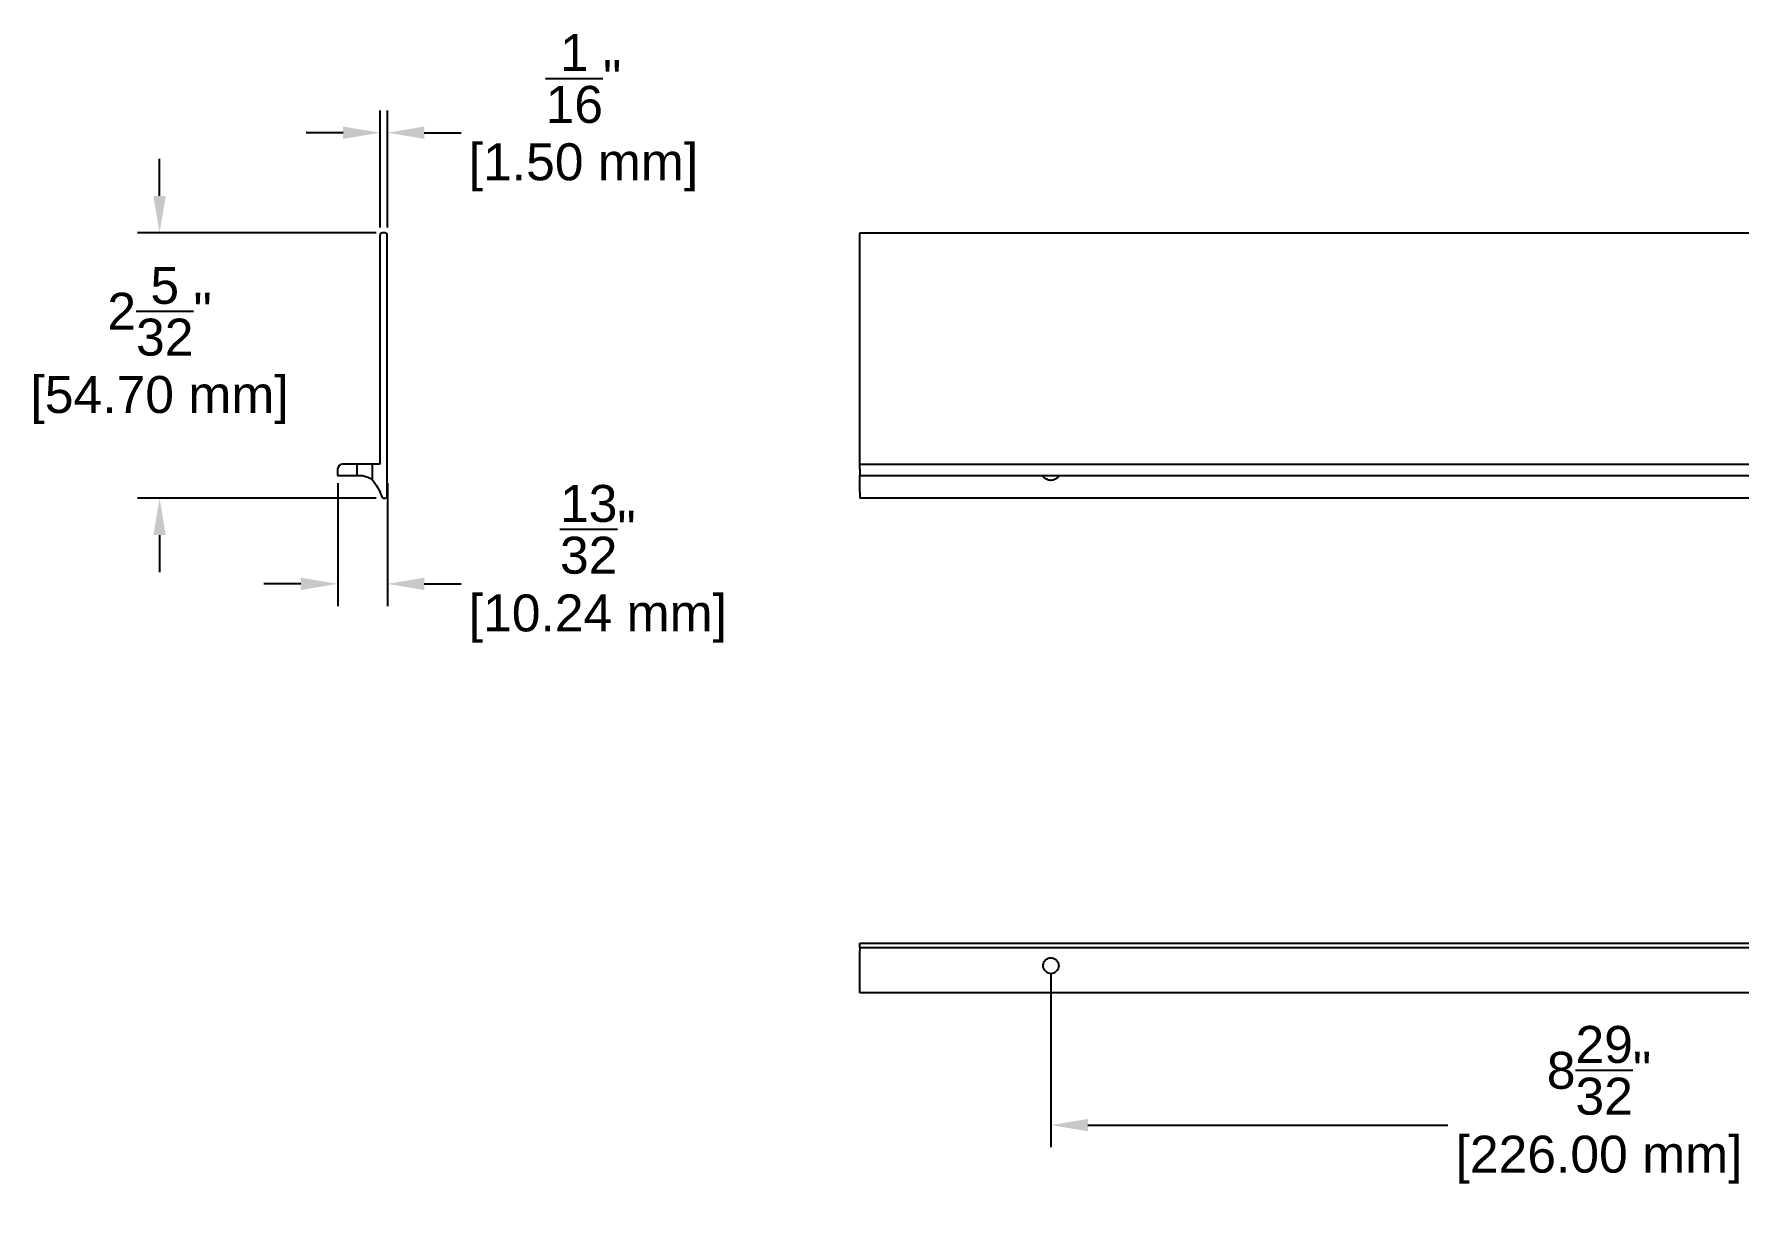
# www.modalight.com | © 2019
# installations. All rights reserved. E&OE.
# Model space of a CAD drawing. Header units: inches. Extents: x -1.3 to 57.6, y -2 to 19.8.
# Drawn here: x -1.32 to 12.52, y -1.18 to 8.4 of the extents above; entities that cross this region are included whole.
import ezdxf

# ---------------------------------------------------------------- set-up
doc = ezdxf.new("R2010")
doc.units = ezdxf.units.IN
doc.header["$MEASUREMENT"] = 0
doc.layers.get('Defpoints').update_dxf_attribs({"color": 1})
doc.layers.add('Shield', color=7, linetype='Continuous')
doc.styles.get("Standard").update_dxf_attribs({"font": 'Arial.ttf'})
doc.dimstyles.new('.1 DIM', dxfattribs={"dimscale": 0, "dimtxt": 0.3, "dimasz": 0.3, "dimexe": 0.18, "dimexo": 0.0625, "dimgap": 0.09, "dimtad": 0, "dimtih": 1, "dimtoh": 1, "dimdec": 5, "dimzin": 0, "dimdsep": 46, "dimlunit": 4, "dimtxsty": 'Standard', "dimcen": 0.09, "dimadec": 0, "dimazin": 0, "dimtfac": 1, "dimtdec": 5, "dimtofl": 0, "dimtmove": 0, "dimatfit": 3, "dimfxl": 1, "dimtolj": 1, "dimtzin": 0, "dimarcsym": 0})

# ---------------------------------------------------------------- blocks, each defined once
blk = doc.blocks.new('*D26')
at = {"layer": 'Defpoints', "color": 0, "lineweight": -2, "transparency": 16777216}
for p, q in [((-0.3, 7.089), (-0.3, 7.389)), ((1.457, 6.789), (-0.48, 6.789)), ((1.457, 4.636), (-0.48, 4.636)), ((-0.3, 4.336), (-0.3, 4.036))]:
    blk.add_line(p, q, dxfattribs=at)
at = {"layer": 'Defpoints', "color": 0, "transparency": 16777216}
for p in [(1.519, 6.789), (-0.3, 4.636), (1.519, 4.636)]:
    blk.add_point(p, dxfattribs=at)
for points in [[(-0.35, 7.089), (-0.25, 7.089), (-0.3, 6.789)], [(-0.35, 4.336), (-0.25, 4.336), (-0.3, 4.636)]]:
    blk.add_solid(points, dxfattribs=at)
at = {"layer": 'Defpoints', "color": 0, "transparency": 16777216, "char_height": 0.3, "attachment_point": 5}
for s, insert in [('\\A1;2{\\H1x;\\S5/32;}"', (-0.3, 6.153)), ('\\A1;[54.70 mm]', (-0.3, 5.432))]:
    blk.add_mtext(s, dxfattribs=dict(at, insert=insert))
blk = doc.blocks.new('*D27')
at = {"layer": 'Defpoints', "color": 0, "lineweight": -2, "transparency": 16777216}
for p, q in [((1.146, 4.758), (1.146, 3.76)), ((1.549, 4.758), (1.549, 3.76)), ((0.846, 3.94), (0.546, 3.94)), ((1.849, 3.94), (2.149, 3.94))]:
    blk.add_line(p, q, dxfattribs=at)
at = {"layer": 'Defpoints', "color": 0, "transparency": 16777216}
for p in [(1.146, 4.821), (1.549, 4.821), (1.549, 3.94)]:
    blk.add_point(p, dxfattribs=at)
for points in [[(0.846, 3.99), (0.846, 3.89), (1.146, 3.94)], [(1.849, 3.99), (1.849, 3.89), (1.549, 3.94)]]:
    blk.add_solid(points, dxfattribs=at)
at = {"layer": 'Defpoints', "color": 0, "transparency": 16777216, "char_height": 0.3, "attachment_point": 5}
for s, insert in [('\\A1;{\\H1x;\\S13/32;}"', (3.258, 4.383)), ('\\A1;[10.24 mm]', (3.258, 3.659))]:
    blk.add_mtext(s, dxfattribs=dict(at, insert=insert))
blk = doc.blocks.new('*D28')
at = {"layer": 'Defpoints', "color": 0, "lineweight": -2, "transparency": 16777216}
for p, q in [((1.49, 6.832), (1.49, 7.782)), ((1.549, 6.832), (1.549, 7.782)), ((1.19, 7.602), (0.89, 7.602)), ((1.849, 7.602), (2.149, 7.602))]:
    blk.add_line(p, q, dxfattribs=at)
at = {"layer": 'Defpoints', "color": 0, "transparency": 16777216}
for p in [(1.549, 7.602), (1.49, 6.77), (1.549, 6.77)]:
    blk.add_point(p, dxfattribs=at)
for points in [[(1.19, 7.652), (1.19, 7.552), (1.49, 7.602)], [(1.849, 7.652), (1.849, 7.552), (1.549, 7.602)]]:
    blk.add_solid(points, dxfattribs=at)
at = {"layer": 'Defpoints', "color": 0, "transparency": 16777216, "char_height": 0.3, "attachment_point": 5}
for s, insert in [('\\A1;{\\H1x;\\S1/16;}"', (3.141, 8.042)), ('\\A1;[1.50 mm]', (3.141, 7.321))]:
    blk.add_mtext(s, dxfattribs=dict(at, insert=insert))
blk = doc.blocks.new('*D30')
at = {"layer": 'Defpoints', "color": 0, "lineweight": -2, "transparency": 16777216}
for p, q in [((6.936, 0.779), (6.936, -0.633)), ((15.833, 0.779), (15.833, -0.633)), ((7.236, -0.453), (10.159, -0.453)), ((15.533, -0.453), (12.61, -0.453))]:
    blk.add_line(p, q, dxfattribs=at)
at = {"layer": 'Defpoints', "color": 0, "transparency": 16777216}
for p in [(6.936, 0.842), (15.833, 0.842), (15.833, -0.453)]:
    blk.add_point(p, dxfattribs=at)
for points in [[(7.236, -0.403), (7.236, -0.503), (6.936, -0.453)], [(15.533, -0.403), (15.533, -0.503), (15.833, -0.453)]]:
    blk.add_solid(points, dxfattribs=at)
at = {"layer": 'Defpoints', "color": 0, "transparency": 16777216, "char_height": 0.3, "attachment_point": 5}
for s, insert in [('\\A1;8{\\H1x;\\S29/32;}"', (11.385, -0.008)), ('\\A1;[226.00 mm]', (11.385, -0.734))]:
    blk.add_mtext(s, dxfattribs=dict(at, insert=insert))

msp = doc.modelspace()

# ---------------------------------------------------------------- linework, layer by layer
at = {"layer": 'Shield'}
for p, q in [((1.529221, 6.789207), (1.509431, 6.789207)), ((5.384672, 6.789207), (53.384668, 6.789207)), ((5.384672, 6.769522), (5.384672, 6.789207)), ((1.489746, 4.919128), (1.489746, 6.769522)), ((1.548906, 4.655349), (1.548906, 6.769522)), ((5.384672, 4.919128), (5.384672, 6.769522)), ((1.145723, 4.871884), (1.145723, 4.820703)), ((1.481872, 4.911254), (1.185093, 4.911254)), ((1.302734, 4.911254), (1.302734, 4.820703)), ((1.428718, 4.780264), (1.428718, 4.911254)), ((5.384672, 4.911254), (5.384672, 4.919128)), ((5.384672, 4.911254), (53.384668, 4.911254)), ((5.384672, 4.871884), (5.384672, 4.911254)), ((5.384672, 4.871884), (5.384672, 4.820703)), ((1.145723, 4.820703), (1.319394, 4.820703)), ((5.384672, 4.820703), (53.384668, 4.820703)), ((1.513653, 4.635664), (1.529221, 4.635664)), ((53.384668, 4.635664), (5.384672, 4.635664)), ((5.384672, 1.005021), (5.384672, 1.024706)), ((5.384672, 1.024706), (53.384668, 1.024706)), ((5.384672, 0.989453), (5.384672, 1.005021)), ((5.384672, 0.989453), (53.384668, 0.989453)), ((5.384672, 0.621523), (5.384672, 0.795194)), ((53.384668, 0.621523), (5.384672, 0.621523))]:
    msp.add_line(p, q, dxfattribs=at)
for centre, radius, start, end in [((1.509431, 6.769522), 0.019685, 90, 180), ((1.529221, 6.769522), 0.019685, 0, 90), ((1.185093, 4.871884), 0.03937, 90, 180), ((1.529221, 4.655349), 0.019685, 270, 0), ((6.935853, 0.841526), 0.062992, 227.3513003, 312.6485676)]:
    msp.add_arc(centre, radius, start, end, dxfattribs=at)
at = {"layer": 'Shield', "extrusion": (6.12303e-17, 0, -1)}
msp.add_arc((-1.481872, 4.919128), 0.007874, 180, 270, dxfattribs=at)
at = {"layer": 'Shield'}
for points, knots in [([(1.319394, 4.820703), (1.331746, 4.820703), (1.343953, 4.819459), (1.368062, 4.814387), (1.379773, 4.810584), (1.413002, 4.795329), (1.433234, 4.779648), (1.446544, 4.758706)], [0, 0, 0, 0, 0.25, 0.25, 0.5, 0.5, 1, 1, 1, 1]), ([(5.384672, 4.758706), (5.384672, 4.769183), (5.384672, 4.778214), (5.384672, 4.793939), (5.384672, 4.800333), (5.384672, 4.810563), (5.384672, 4.814402), (5.384672, 4.819441), (5.384672, 4.820703), (5.384672, 4.820703)], [0, 0, 0, 0, 0.25, 0.25, 0.5, 0.5, 0.75, 0.75, 1, 1, 1, 1]), ([(6.97853, 4.820703), (6.983414, 4.820703), (6.987476, 4.82054), (6.993969, 4.819553), (6.996241, 4.818746), (6.998862, 4.8163), (6.999159, 4.814696), (6.997891, 4.810746), (6.996336, 4.808438), (6.991655, 4.803368), (6.988541, 4.80062), (6.981048, 4.795075), (6.976613, 4.792241), (6.96674, 4.7871), (6.961133, 4.784711), (6.949057, 4.781267), (6.942446, 4.780228), (6.929361, 4.780218), (6.922749, 4.781244), (6.910613, 4.784693), (6.905038, 4.787065), (6.895099, 4.792235), (6.890663, 4.795072), (6.883169, 4.800616), (6.880031, 4.803389), (6.875389, 4.808417), (6.873819, 4.810742), (6.872549, 4.81468), (6.872827, 4.816271), (6.875443, 4.818739), (6.877704, 4.819544), (6.884179, 4.820536), (6.888283, 4.820703), (6.893176, 4.820703)], [0, 0, 0, 0, 0.0625, 0.0625, 0.125, 0.125, 0.1875, 0.1875, 0.25, 0.25, 0.3125, 0.3125, 0.375, 0.375, 0.4375, 0.4375, 0.5, 0.5, 0.5625, 0.5625, 0.625, 0.625, 0.6875, 0.6875, 0.75, 0.75, 0.8125, 0.8125, 0.875, 0.875, 0.9375, 0.9375, 1, 1, 1, 1]), ([(5.384672, 0.795194), (5.384672, 0.807546), (5.384672, 0.819753), (5.384672, 0.843863), (5.384672, 0.855573), (5.384672, 0.888802), (5.384672, 0.909034), (5.384672, 0.922344)], [0, 0, 0, 0, 0.25, 0.25, 0.5, 0.5, 1, 1, 1, 1]), ([(6.893176, 0.795194), (6.888291, 0.799693), (6.88423, 0.804828), (6.877737, 0.816342), (6.875464, 0.822461), (6.872844, 0.835191), (6.872546, 0.841597), (6.873815, 0.854137), (6.875369, 0.860147), (6.880051, 0.871378), (6.883164, 0.87656), (6.890657, 0.885807), (6.895093, 0.889927), (6.904966, 0.896753), (6.910572, 0.89957), (6.922648, 0.903444), (6.929259, 0.904513), (6.942345, 0.904523), (6.948957, 0.903469), (6.961092, 0.899591), (6.966667, 0.896797), (6.976607, 0.889937), (6.981043, 0.885812), (6.988536, 0.876567), (6.991675, 0.87133), (6.996317, 0.860194), (6.997887, 0.854144), (6.999157, 0.841653), (6.998879, 0.835324), (6.996262, 0.822515), (6.994001, 0.816418), (6.987527, 0.8049), (6.983422, 0.7997), (6.97853, 0.795194)], [0, 0, 0, 0, 0.0625, 0.0625, 0.125, 0.125, 0.1875, 0.1875, 0.25, 0.25, 0.3125, 0.3125, 0.375, 0.375, 0.4375, 0.4375, 0.5, 0.5, 0.5625, 0.5625, 0.625, 0.625, 0.6875, 0.6875, 0.75, 0.75, 0.8125, 0.8125, 0.875, 0.875, 0.9375, 0.9375, 1, 1, 1, 1])]:
    msp.add_open_spline(points, degree=3, knots=knots, dxfattribs=at)
for points in [[(1.446544, 4.758706), (1.461912, 4.734526), (1.476378, 4.709781), (1.489746, 4.684439)], [(5.384672, 4.684439), (5.384672, 4.709781), (5.384672, 4.734526), (5.384672, 4.758706)], [(1.513653, 4.635664), (1.506205, 4.652177), (1.498197, 4.668417), (1.489747, 4.684439)], [(5.384672, 4.684439), (5.384672, 4.668417), (5.384672, 4.652177), (5.384672, 4.635664)], [(5.384672, 0.989453), (5.384672, 0.982005), (5.384672, 0.973997), (5.384672, 0.965547)], [(5.384672, 0.922344), (5.384672, 0.937712), (5.384672, 0.952178), (5.384672, 0.965546)]]:
    msp.add_open_spline(points, degree=3, dxfattribs=at)

# ---------------------------------------------------------------- dimensions: what is measured, and where the dimension line sits
at = {"layer": 'Defpoints'}
for base, p1, p2, picture, middle in [((1.548906, 7.601643), (1.489746, 6.769522), (1.548906, 6.769522), '*D28', (3.141362, 7.601643)), ((1.548906, 3.940116), (1.145723, 4.820703), (1.548906, 4.820703), '*D27', (3.258006, 3.940116)), ((15.83349, -0.453402), (6.935853, 0.841526), (15.83349, 0.841526), '*D30', (11.384671, -0.453402))]:
    dim = msp.add_linear_dim(base=base, p1=p1, p2=p2, dimstyle='.1 DIM', override={"dimscale": 1, "dimpost": '\\X'}, dxfattribs=at)
    dim.commit()
    dim.dimension.update_dxf_attribs({"geometry": picture, "text_midpoint": middle})
dim = msp.add_linear_dim(base=(-0.30035, 4.635664), p1=(1.519326, 6.789207), p2=(1.519326, 4.635664), angle=90, dimstyle='.1 DIM', override={"dimscale": 1, "dimpost": '\\X'}, dxfattribs=at)
dim.commit()
dim.dimension.update_dxf_attribs({"geometry": '*D26', "text_midpoint": (-0.30035, 5.712435)})

doc.saveas('drawing.dxf')
